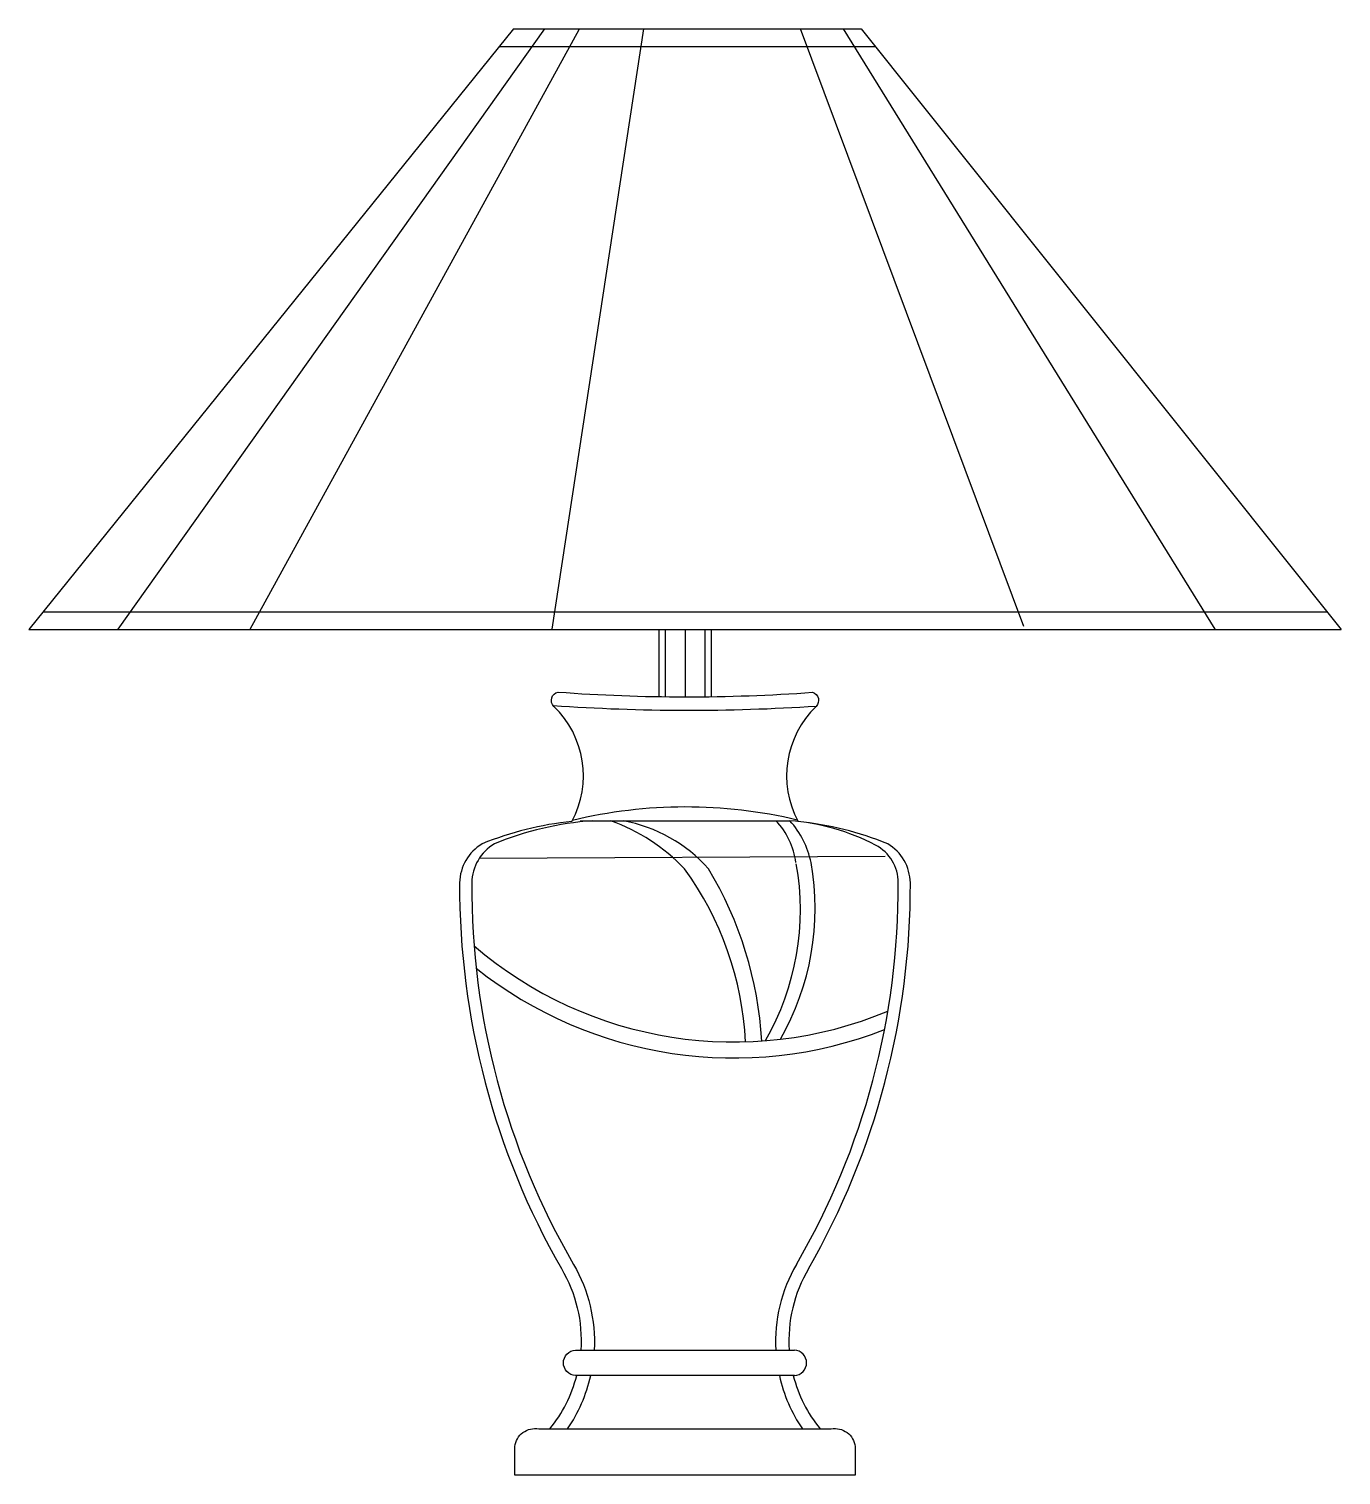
# Model space of a CAD drawing. Extents: x 734 to 1104, y 294 to 702.
import ezdxf

# ---------------------------------------------------------------- set-up
doc = ezdxf.new("R2010")
doc.units = 0
doc.header["$MEASUREMENT"] = 0
doc.layers.add('3', color=3, linetype='CONTINUOUS')
doc.layers.add('7', color=7, linetype='CONTINUOUS')

msp = doc.modelspace()

# ---------------------------------------------------------------- linework, layer by layer
at = {"layer": '3'}
for p, q in [((758.81, 532.41), (879.28, 701.83)), ((796.1, 532.41), (888.94, 701.65)), ((881.33, 532.41), (907.23, 701.83)), ((1014.51, 533.17), (951.48, 701.83)), ((1068.54, 532.41), (963.59, 701.83))]:
    msp.add_line(p, q, dxfattribs=at)
for points in [[(911.43, 532.29), (911.43, 513.32)], [(913.28, 532.29), (913.28, 513.32)], [(918.84, 532.29), (918.84, 513.32)], [(924.39, 532.29), (924.39, 513.32)], [(926.25, 532.29), (926.25, 513.32)], [(889.25, 478.33), (948.43, 478.33)], [(860.8, 467.76), (975.32, 468.33)]]:
    msp.add_lwpolyline(points, dxfattribs=at)
for points in [[(881.61, 510.86, 0.033616), (955.93, 510.7, 0.033616)], [(950.55, 478.53, 0.118137), (887.07, 478.42, 0.118137)], [(892.7, 478.33, 0.078149), (865.02, 471.83, 0.256494), (858.63, 460.82, 0.133852), (887.4, 353.07, -0.145349), (893.2, 328.95)], [(935.91, 415.93, 0.147006), (918.65, 464.8, 0.115546), (897.94, 478.33)], [(940.5, 416.16, 0.121864), (925.48, 464.77, 0.165277), (901.47, 478.33)], [(950.17, 466.53, 0.159744), (944.52, 478.33, 0.159744)], [(945.76, 416.65, 0.175511), (954.41, 466.53, 0.136153), (948.43, 478.33)], [(950.17, 466.2, -0.175889), (941.47, 416.23, -0.175889)], [(859.29, 443.01, 0.283346), (976.12, 424.61)], [(859.88, 436.69, 0.266244), (975.18, 419.38)], [(950.27, 353.07, 0.145349), (944.47, 328.95, 0.145349)], [(885.67, 306.67, 0.095031), (892.21, 321.72, 0.095031)], [(945.47, 321.72, 0.095031), (952.01, 306.67, 0.095031)]]:
    msp.add_lwpolyline(points, format="xyb", dxfattribs=at)
for centre, radius, start, end in [((944.02, 416.71), 61.78, 62.3796, 85.9241), ((967.16, 460.91), 11.88, 359.557, 62.4623), ((767.02, 459.72), 212.03, 329.8009, 0.2962), ((767.02, 459.72), 212.03, 329.8009, 0.2962)]:
    msp.add_arc(centre, radius, start, end, dxfattribs=at)
at = {"layer": '7'}
for p, q in [((870.39, 701.83), (733.62, 532.29)), ((870.39, 701.83), (968.57, 701.83)), ((968.57, 701.83), (1104.06, 532.29)), ((733.62, 532.29), (1104.06, 532.29))]:
    msp.add_line(p, q, dxfattribs=at)
at = {"layer": '7', "color": 7}
for p, q in [((866.35, 696.83), (972.56, 696.83)), ((737.65, 537.29), (1100.06, 537.29)), ((733.62, 532.29), (1104.06, 532.29)), ((733.62, 532.29), (1104.06, 532.29))]:
    msp.add_line(p, q, dxfattribs=at)
at = {"layer": '7'}
for points in [[(886.91, 478.12, 0.33608), (881.82, 510.62, -0.601621), (883.02, 514.65, 0.036337), (954.87, 514.59, -0.569649), (955.85, 510.62, 0.33608), (950.77, 478.12)], [(886.91, 478.12, 0.071644), (861.59, 471.83, 0.256494), (855.2, 460.82, 0.131444), (883.93, 351.91, -0.152166), (889.43, 328.95)], [(949.76, 321.72), (887.92, 321.72, -0.942104), (887.92, 328.95), (949.76, 328.95)], [(949.76, 321.72, 0.942104), (949.76, 328.95, 0.942104)], [(880.7, 306.67, 0.107339), (888.27, 321.72, 0.107339)], [(949.41, 321.72, 0.107339), (956.97, 306.67, 0.107339)]]:
    msp.add_lwpolyline(points, format="xyb", dxfattribs=at)
msp.add_lwpolyline([(870.8, 293.65), (870.8, 301.69, -0.439834), (877.57, 306.67), (960.11, 306.67, -0.439834), (966.88, 301.69), (966.88, 293.65)], format="xyb", close=True, dxfattribs=at)
for centre, radius, start, end in [((941.58, 387.07), 91.51, 67.8441, 84.2357), ((969.25, 460.5), 13.22, 1.3508, 58.8944), ((764.55, 460.06), 217.92, 330.2444, 0.1974), ((987.84, 331.61), 39.68, 149.2339, 183.8422)]:
    msp.add_arc(centre, radius, start, end, dxfattribs=at)

doc.saveas('drawing.dxf')
